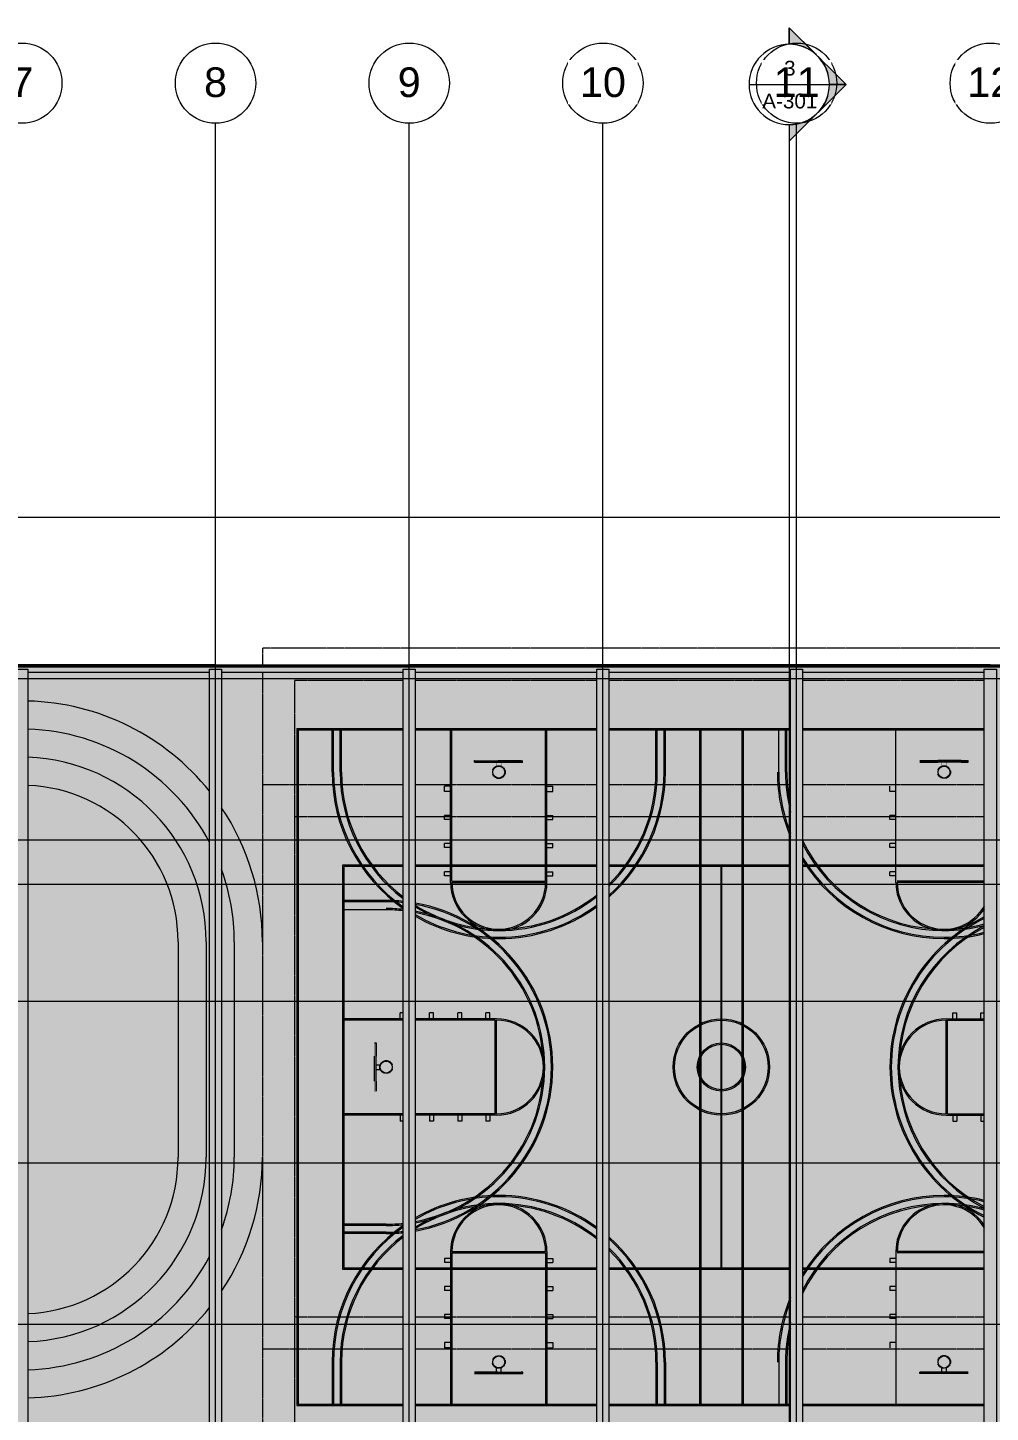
# Model space of a CAD drawing. Header units: inches. Extents: x 21826 to 32862, y -23296 to -20170.
# Drawn here: x 30509 to 31948, y -22240 to -20170 of the extents above; entities that cross this region are included whole.
import ezdxf

# ---------------------------------------------------------------- set-up
doc = ezdxf.new("R2010")
doc.units = ezdxf.units.IN
doc.header["$MEASUREMENT"] = 0
for name, pattern in [('Dash', [0.25, 0.125, -0.125]), ('Dash 1_16_', [0.125, 0.0625, -0.0625]), ('Grid Line 1_2_', [0.875, 0.5, -0.125, 0.125, -0.125])]:
    doc.linetypes.add(name, pattern=pattern)
for name, color, linetype, lineweight in [('A-FLOR-CLRS', 90, 'Dash 1_16_', 9), ('A-FLOR-OTLN', 90, 'Continuous', 9), ('A-WALL', 113, 'Continuous', 9), ('C-BLDG-PADS', 91, 'Continuous', 9), ('C-TOPO', 7, 'Continuous', 9), ('G-ANNO-SYMB', 111, 'Continuous', 9), ('L-SITE-WALL', 31, 'Continuous', 9), ('Q-SPCQ', 91, 'Continuous', 9), ('Q-SPCQ-HDLN', 91, 'Dash', 9), ('S-BEAM', 12, 'Continuous', 9), ('S-GRID', 1, 'Continuous', 9), ('S-GRID-IDEN', 1, 'Continuous', 9)]:
    doc.layers.add(name, color=color, linetype=linetype, lineweight=lineweight)
doc.styles.add('Arial', font='arial.ttf', dxfattribs={"height": 44.258982})
doc.styles.add('Arial_1', font='arial.ttf', dxfattribs={"height": 22.129491})

# ---------------------------------------------------------------- blocks, each defined once
blk = doc.blocks.new('Family7 - Family7-772884-Roof Low')
at = {"layer": 'S-BEAM'}
blk.add_hatch(color=256, dxfattribs=at).paths.add_polyline_path([(23076.9, -22360.2), (23094.9, -22360.2), (23094.9, -21129.5), (23076.9, -21129.5), (23076.9, -22336.7)], flags=0)
for p, q in [((23076.9, -22360.2), (23076.9, -21129.5)), ((23076.9, -21129.5), (23094.9, -21129.5)), ((23094.9, -21129.5), (23094.9, -22360.2)), ((23076.9, -22360.2), (23094.9, -22360.2))]:
    blk.add_line(p, q, dxfattribs=at)
blk = doc.blocks.new('Girt_Z - 8_D-790496-Roof Low')
at = {"layer": 'S-BEAM'}
for points in [[(25971.4, -21126.4), (25971.4, -21125.8), (22792, -21125.8), (22792, -21126.4), (25258, -21126.4)], [(25971.4, -21133.6), (25971.4, -21126.4), (22792, -21126.4), (22792, -21133.6), (23076.9, -21133.6), (23076.9, -21129.5), (23094.9, -21129.5), (23094.9, -21133.6), (23366.4, -21133.6), (23366.4, -21129.5), (23384.4, -21129.5), (23384.4, -21133.6), (23655.9, -21133.6), (23655.9, -21129.5), (23673.9, -21129.5), (23673.9, -21133.6), (23945.4, -21133.6), (23945.4, -21129.5), (23963.4, -21129.5), (23963.4, -21133.6), (24234.9, -21133.6), (24234.9, -21129.5), (24252.9, -21129.5), (24252.9, -21133.6), (24524.4, -21133.6), (24524.4, -21129.5), (24542.4, -21129.5), (24542.4, -21133.6), (24813.9, -21133.6), (24813.9, -21129.5), (24831.9, -21129.5), (24831.9, -21133.6), (25103.4, -21133.6), (25103.4, -21129.5), (25121.4, -21129.5), (25121.4, -21133.6), (25392.9, -21133.6), (25392.9, -21129.5), (25410.9, -21129.5), (25410.9, -21133.6), (25682.4, -21133.6), (25682.4, -21129.5), (25700.4, -21129.5), (25700.4, -21133.6)], [(25971.4, -21126.4), (25971.4, -21126.4), (25258, -21126.4)]]:
    blk.add_hatch(color=256, dxfattribs=at).paths.add_polyline_path(points, flags=0)
h = blk.add_hatch(color=256, dxfattribs=at)
h.paths.add_polyline_path([(25971.4, -21133.8), (25971.4, -21133.6), (25700.4, -21133.7), (25700.4, -21133.8)], flags=0)
h.paths.add_polyline_path([(25682.4, -21133.8), (25682.4, -21133.6), (25410.9, -21133.7), (25410.9, -21133.8)], flags=0)
h.paths.add_polyline_path([(25392.9, -21133.8), (25392.9, -21133.6), (25121.4, -21133.7), (25121.4, -21133.8), (25258, -21133.8)], flags=0)
h.paths.add_polyline_path([(25103.4, -21133.8), (25103.4, -21133.6), (24831.9, -21133.7), (24831.9, -21133.8)], flags=0)
h.paths.add_polyline_path([(24813.9, -21133.8), (24813.9, -21133.6), (24542.4, -21133.7), (24542.4, -21133.8)], flags=0)
h.paths.add_polyline_path([(24524.4, -21133.8), (24524.4, -21133.6), (24252.9, -21133.7), (24252.9, -21133.8)], flags=0)
h.paths.add_polyline_path([(24234.9, -21133.8), (24234.9, -21133.6), (23963.4, -21133.7), (23963.4, -21133.8), (24152.2, -21133.8)], flags=0)
h.paths.add_polyline_path([(23945.4, -21133.8), (23945.4, -21133.6), (23673.9, -21133.7), (23673.9, -21133.8)], flags=0)
h.paths.add_polyline_path([(23655.9, -21133.8), (23655.9, -21133.6), (23384.4, -21133.7), (23384.4, -21133.8)], flags=0)
h.paths.add_polyline_path([(23366.4, -21133.8), (23366.4, -21133.6), (23094.9, -21133.7), (23094.9, -21133.8)], flags=0)
h.paths.add_polyline_path([(23076.9, -21133.8), (23076.9, -21133.6), (22792, -21133.7), (22792, -21133.8), (23046.3, -21133.8)], flags=0)
for p, q in [((25971.4, -21125.8), (22792, -21125.8)), ((25971.4, -21126.4), (22792, -21126.4)), ((25971.4, -21126.4), (22792, -21126.4)), ((24252.9, -21133.8), (24524.4, -21133.8)), ((24542.4, -21133.8), (24813.9, -21133.8)), ((24831.9, -21133.8), (25103.4, -21133.8)), ((25121.4, -21133.8), (25392.9, -21133.8)), ((25410.9, -21133.8), (25682.4, -21133.8))]:
    blk.add_line(p, q, dxfattribs=at)
blk = doc.blocks.new('Basketball_Backstop-Performance_Sports_Systems-3103-Ceiling_Hung - 27_-0_ to 27_-11 7_8_-652462-Roof Low')
at = {"layer": 'Q-SPCQ-HDLN'}
for p, q in [((-36, 0), (-36, 2.2)), ((-36, 2.2), (36, 2.2)), ((36, 2.2), (36, 0)), ((36, 0), (-36, 0)), ((-3.5, 0), (-3.5, -6.2)), ((3.5, 0), (3.5, -6.2))]:
    blk.add_line(p, q, dxfattribs=at)
for radius in [9.63, 9]:
    blk.add_circle((0, -15.1), radius, dxfattribs=at)
blk = doc.blocks.new('Basketball_Backstop-Performance_Sports_Systems-3103-Ceiling_Hung - 27_-0_ to 27_-11 7_8_-706978-Roof Low')
at = {"layer": 'Q-SPCQ-HDLN'}
for p, q in [((36, 0), (-36, 0)), ((-36, 0), (-36, -2.2)), ((-3.5, 0), (-3.5, 6.2)), ((3.5, 0), (3.5, 6.2)), ((36, -2.2), (36, 0)), ((-36, -2.2), (36, -2.2))]:
    blk.add_line(p, q, dxfattribs=at)
for radius in [9.62, 9]:
    blk.add_circle((0, 15.1), radius, dxfattribs=at)
blk = doc.blocks.new('Grid - Grid Head - Circle-14747-Roof Low')
at = {"layer": 'S-GRID-IDEN'}
blk.add_circle((0, 0), 0.25, dxfattribs=at)
blk = doc.blocks.new('Section - Section Head - Filled-1526-Roof Low')
at = {"layer": 'G-ANNO-SYMB'}
h = blk.add_hatch(color=256, dxfattribs=at)
edge = h.paths.add_edge_path(flags=0)
edge.add_line((-0.4268, 0.1768), (-0.25, 0.3536))
edge.add_line((-0.25, 0.3536), (-0.25, 0.25))
edge.add_arc((-0.25, 0), 0.25, 90, 135)
h = blk.add_hatch(color=256, dxfattribs=at)
edge = h.paths.add_edge_path(flags=0)
edge.add_arc((-0.25, 0), 0.25, 45, 90)
edge.add_line((-0.25, 0.25), (-0.25, 0.3536))
edge.add_line((-0.25, 0.3536), (-0.0732, 0.1768))
h = blk.add_hatch(color=256, dxfattribs=at)
edge = h.paths.add_edge_path(flags=0)
edge.add_arc((-0.25, 0), 0.2503, 137.9216, 180)
edge.add_line((-0.5003, 0), (-0.6036, 0))
edge.add_line((-0.6036, 0), (-0.4358, 0.1678))
h = blk.add_hatch(color=256, dxfattribs=at)
edge = h.paths.add_edge_path(flags=0)
edge.add_line((-0.0642, 0.1678), (0.1036, 0))
edge.add_line((0.1036, 0), (0.0003, 0))
edge.add_arc((-0.25, 0), 0.2503, 0, 42.0784)
for p, q in [((-0.25, 0.3536), (-0.6036, 0)), ((-0.25, 0.3536), (-0.4268, 0.1768)), ((-0.25, 0.3536), (0.1036, 0)), ((-0.25, 0.25), (-0.25, 0.3536)), ((-0.0732, 0.1768), (-0.25, 0.3536)), ((-0.25, 0.3536), (-0.25, 0.25)), ((-0.4358, 0.1678), (-0.6036, 0)), ((0.1036, 0), (-0.0642, 0.1678)), ((-0.6036, 0), (-0.5003, 0)), ((0.0003, 0), (0.1036, 0)), ((-0.5, 0), (-0.6036, 0)), ((0, 0), (0.1036, 0))]:
    blk.add_line(p, q, dxfattribs=at)
for radius, start, end in [(0.25, 360, 180), (0.25, 90, 135), (0.25, 45, 90), (0.2503, 137.9216, 180), (0.2503, 0, 42.0784), (0.25, 180, 360)]:
    blk.add_arc((-0.25, 0), radius, start, end, dxfattribs=at)

msp = doc.modelspace()

# ---------------------------------------------------------------- hatches: boundary and pattern name
at = {"layer": 'A-WALL', "transparency": 33554649}
msp.add_hatch(color=256, dxfattribs=at).paths.add_polyline_path([(32253.4, -21125.2), (32253.4, -21123.6), (29043.9, -21123.6), (29043.9, -21125.2), (31514.3, -21125.2)], flags=0)
at = {"layer": 'C-BLDG-PADS'}
h = msp.add_hatch(color=256, dxfattribs=at)
h.paths.add_polyline_path([(28714.8, -22799.4), (29051.9, -22799.4), (29051.9, -22797.9), (28714.8, -22797.9)], flags=0)
h.paths.add_polyline_path([(29053.4, -22799.4), (29055.1, -22799.4), (29055.1, -22797.9), (29053.4, -22797.9)], flags=0)
h.paths.add_polyline_path([(29053.4, -22786.7), (29055.1, -22786.7), (29055.1, -22781.5), (29053.4, -22781.5), (29053.4, -22785.6)], flags=0)
h.paths.add_polyline_path([(29049.1, -22786.7), (29049.6, -22786.7), (29049.6, -22781.7), (29049.8, -22781.7), (29049.8, -22786.7), (29051.9, -22786.7), (29051.9, -22781.5), (29050, -22781.5), (29050, -22781.3), (29051.9, -22781.3), (29051.9, -22735.8), (29049.8, -22735.8), (29049.8, -22729.6), (29055.1, -22729.6), (29055.1, -22675.9), (29049.8, -22675.9), (29049.8, -22669.6), (29055.1, -22669.6), (29055.1, -22615.9), (29049.8, -22615.9), (29049.8, -22609.7), (29055.1, -22609.7), (29055.1, -22556), (29049.8, -22556), (29049.8, -22549.7), (29055.1, -22549.7), (29055.1, -22546.1), (29050, -22546.1), (29050, -22545.9), (29055.1, -22545.9), (29055.1, -22540.2), (29050, -22540.2), (29050, -22540.1), (29055.1, -22540), (29055.1, -22496), (29054.6, -22496), (29054.6, -22530.4), (29050.6, -22530.4), (29050.6, -22496), (29049.8, -22496), (29049.8, -22489.8), (29050.6, -22489.8), (29050.6, -22436.1), (29049.8, -22436.1), (29049.8, -22429.8), (29050.6, -22429.8), (29050.6, -22376.1), (29049.8, -22376.1), (29049.8, -22370.4), (29048.4, -22370.4), (29048.4, -22369.5), (29044.3, -22369.5), (29044.3, -22536.9), (29049.1, -22536.9), (29049.1, -22549.3), (29044.3, -22549.3), (29044.3, -22778.1), (29049.1, -22778.1), (29049.1, -22785.6)], flags=0)
h.paths.add_polyline_path([(29048.2, -22784.7), (29048.3, -22784.7), (29048.2, -22783.9)], flags=0)
h.paths.add_polyline_path([(29055.1, -22781.3), (29055.1, -22735.8), (29053.4, -22735.8), (29053.4, -22781.3)], flags=0)
h.paths.add_polyline_path([(29039.3, -22778.1), (29039.3, -22549.3), (29039, -22549.3), (29039, -22778.1)], flags=0)
h.paths.add_polyline_path([(29049.6, -22545.7), (29049.6, -22540.4), (29049.8, -22540.4), (29049.8, -22545.7)], flags=0)
h.paths.add_polyline_path([(29048.2, -22543.4), (29048.3, -22543.4), (29048.2, -22542.7)], flags=0)
h.paths.add_polyline_path([(29039, -22536.9), (29039.3, -22536.9), (29039.3, -22369.5), (29039, -22369.5), (29039, -22530.4)], flags=0)
h.paths.add_polyline_path([(29055.1, -22489.8), (29055.1, -22436.1), (29054.6, -22436.1), (29054.6, -22489.8)], flags=0)
h.paths.add_polyline_path([(29054.6, -22429.8), (29055.1, -22429.8), (29055.1, -22376.1), (29054.6, -22376.1), (29054.6, -22421.9)], flags=0)
h.paths.add_polyline_path([(29049.8, -22370.4), (29049.8, -22370.2), (29048.5, -22370.2), (29048.5, -22370.4)], flags=0)
h.paths.add_polyline_path([(32269, -22368.7), (32514.5, -22368.7), (32514.4, -22359.7), (32523.6, -22359.5), (32523.7, -22348.2), (32529, -22348.2), (32529, -22347.7), (32253.5, -22347.7), (32253.5, -22360.1), (32255.6, -22360.1), (32255.6, -22368.7)], flags=0)
h.paths.add_polyline_path([(29640.6, -22359.3), (29912.1, -22359.3), (29912.1, -22317.1), (29640.6, -22317.1), (29640.6, -22336.7)], flags=0)
h.paths.add_polyline_path([(29579, -22359.3), (29622.6, -22359.3), (29622.6, -22317.1), (29351.1, -22317.1), (29351.1, -22359.3), (29440.7, -22359.3)], flags=0)
h.paths.add_polyline_path([(31377.6, -22359.3), (31649.1, -22359.3), (31649.1, -22317.1), (31377.6, -22317.1), (31377.6, -22336.7)], flags=0)
h.paths.add_polyline_path([(31359.6, -22359.3), (31359.6, -22317.1), (31088.1, -22317.1), (31088.1, -22359.3), (31237.8, -22359.3)], flags=0)
h.paths.add_polyline_path([(29055.6, -22347.3), (29055.3, -22347.3), (29055.2, -22347.1), (29055.4, -22347.1)], flags=0)
h.paths.add_polyline_path([(29055.6, -22347.5), (29055.4, -22347.4), (29055.6, -22347.3)], flags=0)
h.paths.add_polyline_path([(29055.6, -22352.6), (29055.6, -22352.8), (29055.4, -22353), (29055.4, -22352.7)], flags=0)
h.paths.add_polyline_path([(29049.6, -22352.6), (29049.9, -22352.8), (29049.9, -22353), (29049.7, -22352.7)], flags=0)
h.paths.add_polyline_path([(29164.3, -22359.3), (29333.1, -22359.3), (29333.1, -22317.1), (29048.4, -22317.1), (29048.4, -22349.7), (29048.9, -22349.9), (29049.6, -22349.9), (29049.6, -22347.5), (29049.9, -22347.5), (29049.9, -22349.9), (29055.4, -22349.9), (29055.4, -22347.5), (29055.6, -22347.5), (29055.7, -22349.9), (29056.6, -22349.8), (29056.9, -22349.6), (29057.1, -22349.2), (29057.1, -22346.1), (29057.5, -22346.1), (29057.5, -22354), (29057.1, -22354), (29057.1, -22350.9), (29056.9, -22350.4), (29056.4, -22350.2), (29055.6, -22350.2), (29055.6, -22352.6), (29055.4, -22352.6), (29055.4, -22350.2), (29049.9, -22350.2), (29049.9, -22352.6), (29049.6, -22352.6), (29049.6, -22350.2), (29048.6, -22350.3), (29048.4, -22350.4), (29048.4, -22359.3), (29095.2, -22359.3)], flags=0)
h.paths.add_polyline_path([(32067.2, -22359.3), (32150.1, -22359.3), (32150.1, -22346.4), (32149.9, -22343.4), (32149, -22339.2), (32147.8, -22335.6), (32146.7, -22333.1), (32144.3, -22329.4), (32142.4, -22327), (32139.6, -22324.3), (32137.2, -22322.4), (32134.1, -22320.5), (32130.3, -22318.8), (32126.5, -22317.8), (32123, -22317.2), (32119.1, -22317.1), (31956.6, -22317.1), (31956.6, -22359.3), (32063.2, -22359.3)], flags=0)
h.paths.add_polyline_path([(32180.1, -22359.3), (32226.6, -22359.3), (32226.6, -22350.1), (32229.5, -22350.1), (32229.5, -22341.3), (32228.1, -22341.3), (32228.1, -22321.4), (32229.5, -22321.4), (32229.5, -21173.9), (32228.1, -21173.9), (32228.1, -21152.5), (32229.5, -21152.5), (32229.5, -21135.1), (32228.1, -21135.1), (32228.1, -21133.8), (32229.5, -21133.7), (32229.5, -21129.5), (32241.4, -21129.5), (32241.4, -21125.5), (32249.8, -21125.5), (32249.8, -21125.2), (31947.5, -21125.2), (31947.5, -21125.8), (32227.6, -21125.9), (32227.6, -21133.8), (31956.6, -21133.8), (31956.6, -22287.1), (32120.1, -22287.1), (32125.5, -22287.3), (32131.2, -22288.1), (32136.3, -22289.3), (32140.7, -22290.7), (32146.2, -22293), (32151, -22295.6), (32154.6, -22298), (32158.7, -22301.1), (32163.3, -22305.4), (32166.5, -22309), (32169.9, -22313.6), (32172.4, -22317.7), (32174.5, -22321.7), (32176.8, -22327.6), (32178.3, -22332.3), (32179.2, -22336.7), (32179.9, -22342.7), (32180.1, -22347.1), (32180.1, -22356.1)], flags=0)
h.paths.add_polyline_path([(31070.1, -22359.3), (31070.1, -22317.1), (30798.6, -22317.1), (30798.6, -22359.3), (31065, -22359.3)], flags=0)
h.paths.add_polyline_path([(30491.1, -22359.3), (30491.1, -21134.4), (30219.6, -21134.4), (30219.6, -22287.1), (30472.6, -22287.1), (30472.6, -22317.1), (30219.6, -22317.1), (30219.6, -22359.3), (30408.4, -22359.3)], flags=0)
h.paths.add_polyline_path([(29930.1, -22359.3), (30201.6, -22359.3), (30201.6, -22317.1), (29930.1, -22317.1), (29930.1, -22336.7)], flags=0)
h.paths.add_polyline_path([(30509.1, -22359.3), (30780.6, -22359.3), (30780.6, -22317.1), (30527.1, -22317.1), (30527.1, -22287.1), (30780.6, -22287.1), (30780.6, -21134.4), (30509.1, -21134.4), (30509.1, -22336.7)], flags=0)
h.paths.add_polyline_path([(31938.6, -22359.3), (31938.6, -22317.1), (31667.1, -22317.1), (31667.1, -22359.3), (31929, -22359.3)], flags=0)
h.paths.add_polyline_path([(29055.2, -22353.1), (29050.1, -22353.1), (29050.1, -22352.8), (29055.2, -22352.8)], flags=0)
h.paths.add_polyline_path([(29055.2, -22353.1), (29055.3, -22352.8), (29055.4, -22353)], flags=0)
h.paths.add_polyline_path([(29050.1, -22353.1), (29049.9, -22352.9), (29050, -22352.8)], flags=0)
h.paths.add_polyline_path([(29049.6, -22347.5), (29049.7, -22347.3), (29049.9, -22347.4)], flags=0)
h.paths.add_polyline_path([(29050.1, -22347.1), (29055.2, -22347.1), (29055.2, -22347.3), (29050.1, -22347.3)], flags=0)
h.paths.add_polyline_path([(29050, -22347.3), (29049.7, -22347.3), (29049.9, -22347.1), (29050.1, -22347.1), (29050, -22347.3)], flags=0)
h.paths.add_polyline_path([(29993.7, -22287.1), (30201.6, -22287.1), (30201.6, -21134.4), (29930.1, -21134.4), (29930.1, -22287.1)], flags=0)
h.paths.add_polyline_path([(31649.1, -22287.1), (31649.1, -21134.4), (31377.6, -21134.4), (31377.6, -22287.1), (31514.3, -22287.1)], flags=0)
h.paths.add_polyline_path([(29164.3, -22287.1), (29333.1, -22287.1), (29333.1, -21134.4), (29048.4, -21134.4), (29048.4, -21139.1), (29061.5, -21139.2), (29061.5, -21147.1), (29057.5, -21147.1), (29057.5, -21147.8), (29057.1, -21147.8), (29057.1, -21147.1), (29048.4, -21147.1), (29048.4, -21384.7), (29048.9, -21384.9), (29056.6, -21384.8), (29056.9, -21384.6), (29057.1, -21384.2), (29057.1, -21381.1), (29057.5, -21381.1), (29057.5, -21389), (29057.1, -21389), (29057.1, -21385.9), (29056.9, -21385.4), (29056.4, -21385.2), (29048.6, -21385.3), (29048.4, -21385.4), (29048.4, -21626), (29048.9, -21626.2), (29056.6, -21626.1), (29056.9, -21625.9), (29057.1, -21625.5), (29057.1, -21622.3), (29057.5, -21622.3), (29057.5, -21630.3), (29057.1, -21630.3), (29057.1, -21627.1), (29056.9, -21626.6), (29056.4, -21626.4), (29048.6, -21626.5), (29048.4, -21626.7), (29048.4, -21867.2), (29048.9, -21867.4), (29056.6, -21867.3), (29056.9, -21867.1), (29057.1, -21866.7), (29057.1, -21863.6), (29057.5, -21863.6), (29057.5, -21871.5), (29057.1, -21871.5), (29057.1, -21868.4), (29056.9, -21867.9), (29056.4, -21867.7), (29048.6, -21867.8), (29048.4, -21867.9), (29048.4, -22108.5), (29048.9, -22108.7), (29056.6, -22108.6), (29056.9, -22108.4), (29057.1, -22108), (29057.1, -22104.8), (29057.5, -22104.8), (29057.5, -22112.8), (29057.1, -22112.8), (29057.1, -22109.6), (29056.9, -22109.1), (29056.4, -22108.9), (29048.6, -22109), (29048.4, -22109.2), (29048.4, -22287.1), (29095.2, -22287.1)], flags=0)
h.paths.add_polyline_path([(29855.5, -22287.1), (29912.1, -22287.1), (29912.1, -21134.4), (29640.6, -21134.4), (29640.6, -22287.1), (29717.2, -22287.1)], flags=0)
h.paths.add_polyline_path([(29622.6, -22287.1), (29622.6, -21133.8), (29351.1, -21133.8), (29351.1, -22287.1), (29579, -22287.1)], flags=0)
h.paths.add_polyline_path([(31929, -22287.1), (31938.6, -22287.1), (31938.6, -21134.4), (31667.1, -21134.4), (31667.1, -22287.1), (31790.8, -22287.1)], flags=0)
h.paths.add_polyline_path([(30798.6, -22287.1), (31070.1, -22287.1), (31070.1, -21133.8), (30798.6, -21133.8), (30798.6, -22259.2)], flags=0)
h.paths.add_polyline_path([(31088.1, -22287.1), (31359.6, -22287.1), (31359.6, -21134.4), (31088.1, -21134.4), (31088.1, -22259.2)], flags=0)
h.paths.add_polyline_path([(29342.3, -21125.8), (29631.8, -21125.8), (29631.8, -21125.2), (29342.3, -21125.2), (29342.3, -21125.5), (29342, -21125.5), (29342, -21125.8)], flags=0)
h.paths.add_polyline_path([(30789.5, -21125.8), (31079.3, -21125.8), (31079.3, -21125.2), (30789.5, -21125.2)], flags=0)
h = msp.add_hatch(color=256, dxfattribs=at)
h.paths.add_polyline_path([(29049.8, -22370.2), (29049.8, -22369.9), (29050.6, -22369.9), (29050.6, -22368.7), (29048.5, -22368.7), (29048.5, -22370.2), (29048.6, -22370.2)], flags=0)
h.paths.add_polyline_path([(32247.5, -21125.2), (32249.8, -21125.2), (32249.8, -21123.6), (31947.5, -21123.6), (31947.5, -21125.2), (32242, -21125.2)], flags=0)
h.paths.add_polyline_path([(30789.5, -21125.2), (31079.3, -21125.2), (31079.3, -21123.6), (30789.5, -21123.6)], flags=0)
h.paths.add_polyline_path([(29631.8, -21125.2), (29631.8, -21123.6), (29342.3, -21123.6), (29342.3, -21125.2)], flags=0)
at = {"layer": 'L-SITE-WALL'}
h = msp.add_hatch(color=256, dxfattribs=at)
h.paths.add_polyline_path([(30408.4, -21134.4), (30491.1, -21134.4), (30491.1, -21133.8), (30219.6, -21133.8), (30219.6, -21134.4)], flags=0)
h.paths.add_polyline_path([(29640.6, -21134.4), (29912.1, -21134.4), (29912.1, -21133.8), (29640.6, -21133.8)], flags=0)
h.paths.add_polyline_path([(30509.1, -21134.4), (30780.6, -21134.4), (30780.6, -21133.8), (30509.1, -21133.8)], flags=0)
h.paths.add_polyline_path([(29930.1, -21134.4), (30201.6, -21134.4), (30201.6, -21133.8), (29930.1, -21133.8)], flags=0)
h.paths.add_polyline_path([(29631.8, -21125.8), (30789.5, -21125.8), (30789.5, -21125.2), (29631.8, -21125.2)], flags=0)
h.paths.add_polyline_path([(30789.5, -21123.6), (30789.5, -21122.3), (29631.8, -21122.3), (29631.8, -21123.6), (30408.4, -21123.6)], flags=0)
for points in [[(30408.4, -21125.2), (30789.5, -21125.2), (30789.5, -21123.6), (29631.8, -21123.6), (29631.8, -21125.2)], [(31514.3, -21125.2), (31947.5, -21125.2), (31947.5, -21123.6), (31079.3, -21123.6), (31079.3, -21125.2)]]:
    msp.add_hatch(color=256, dxfattribs=at).paths.add_polyline_path(points, flags=0)
h = msp.add_hatch(color=256, dxfattribs=at)
h.paths.add_polyline_path([(31938.6, -21134.4), (31938.6, -21133.8), (31667.1, -21133.8), (31667.1, -21134.4)], flags=0)
h.paths.add_polyline_path([(31649.1, -21134.4), (31649.1, -21133.8), (31377.6, -21133.8), (31377.6, -21134.4), (31514.3, -21134.4)], flags=0)
h.paths.add_polyline_path([(31359.6, -21134.4), (31359.6, -21133.8), (31088.1, -21133.8), (31088.1, -21134.4)], flags=0)
h.paths.add_polyline_path([(31514.3, -21125.8), (31947.5, -21125.8), (31947.5, -21125.2), (31079.3, -21125.2), (31079.3, -21125.8)], flags=0)
h.paths.add_polyline_path([(31947.5, -21123.6), (31947.5, -21122.3), (31079.3, -21122.3), (31079.3, -21123.6), (31514.3, -21123.6)], flags=0)

# ---------------------------------------------------------------- linework, layer by layer
at = {"layer": 'A-FLOR-CLRS'}
for p, q in [((32231.6, -21098.1), (30859.6, -21098.1)), ((30859.6, -21098.1), (30859.6, -21123.6)), ((30859.6, -21123.6), (30859.6, -21125.2)), ((30859.6, -21125.2), (30859.6, -21125.8)), ((30859.6, -21133.8), (30859.6, -22287.1)), ((30907.6, -21146.1), (30907.6, -22287.1)), ((31070.1, -21146.1), (30907.6, -21146.1)), ((31359.6, -21146.1), (31088.1, -21146.1)), ((31649.1, -21146.1), (31377.6, -21146.1)), ((31938.6, -21146.1), (31667.1, -21146.1)), ((31070.1, -21302.1), (30859.6, -21302.1)), ((31359.6, -21302.1), (31088.1, -21302.1)), ((31649.1, -21302.1), (31377.6, -21302.1)), ((31938.6, -21302.1), (31667.1, -21302.1)), ((31070.1, -21350.1), (30907.6, -21350.1)), ((31359.6, -21350.1), (31088.1, -21350.1)), ((31649.1, -21350.1), (31377.6, -21350.1)), ((31938.6, -21350.1), (31667.1, -21350.1)), ((31070.1, -22098.1), (30907.6, -22098.1)), ((31359.6, -22098.1), (31088.1, -22098.1)), ((31649.1, -22098.1), (31377.6, -22098.1)), ((31938.6, -22098.1), (31667.1, -22098.1)), ((31070.1, -22146.1), (30859.6, -22146.1)), ((31359.6, -22146.1), (31088.1, -22146.1)), ((31649.1, -22146.1), (31377.6, -22146.1)), ((31938.6, -22146.1), (31667.1, -22146.1))]:
    msp.add_line(p, q, dxfattribs=at)
at = {"layer": 'A-FLOR-OTLN'}
for p, q in [((30910.9, -21218.1), (31070.1, -21218.1)), ((30910.9, -21218.1), (30910.9, -22230.1)), ((30912.9, -21220.1), (30912.9, -22228.1)), ((30912.9, -21220.1), (31070.1, -21220.1)), ((30963.9, -21283.1), (30963.9, -21220.1)), ((30965.9, -21283.1), (30965.9, -21220.1)), ((30975.9, -21283.1), (30975.9, -21220.1)), ((30977.9, -21283.1), (30977.9, -21220.1)), ((31088.1, -21218.1), (31359.6, -21218.1)), ((31088.1, -21220.1), (31359.6, -21220.1)), ((31140.9, -21448.1), (31140.9, -21220.1)), ((31142.9, -21446.1), (31142.9, -21220.1)), ((31282.9, -21446.1), (31282.9, -21220.1)), ((31284.9, -21448.1), (31284.9, -21220.1)), ((31377.6, -21218.1), (31649.1, -21218.1)), ((31377.6, -21220.1), (31649.1, -21220.1)), ((31447.9, -21283.1), (31447.9, -21220.1)), ((31449.9, -21283.1), (31449.9, -21220.1)), ((31459.9, -21283.1), (31459.9, -21220.1)), ((31461.9, -21283.1), (31461.9, -21220.1)), ((31512.9, -21218.1), (31512.9, -22230.1)), ((31514.9, -21220.1), (31514.9, -22228.1)), ((31576.4, -21220.1), (31576.4, -22228.1)), ((31578.4, -21218.1), (31578.4, -22230.1)), ((31631.4, -21283.1), (31631.4, -21220.1)), ((31641.4, -21283.1), (31641.4, -21220.1)), ((31643.4, -21283.1), (31643.4, -21220.1)), ((31667.1, -21218.1), (31938.6, -21218.1)), ((31667.1, -21220.1), (31938.6, -21220.1)), ((31806.4, -21448.1), (31806.4, -21220.1)), ((31176.9, -21266.1), (31248.9, -21266.1)), ((31176.9, -21268.1), (31248.9, -21268.1)), ((31914.4, -21266.1), (31842.4, -21266.1)), ((31914.4, -21268.1), (31842.4, -21268.1)), ((31140.9, -21304.1), (31131.9, -21304.1)), ((31131.9, -21312.1), (31131.9, -21304.1)), ((31140.9, -21312.1), (31131.9, -21312.1)), ((31284.9, -21304.1), (31293.9, -21304.1)), ((31284.9, -21312.1), (31293.9, -21312.1)), ((31293.9, -21312.1), (31293.9, -21304.1)), ((31797.4, -21312.1), (31797.4, -21304.1)), ((31806.4, -21312.1), (31797.4, -21312.1)), ((31140.9, -21348.1), (31131.9, -21348.1)), ((31131.9, -21354.1), (31131.9, -21348.1)), ((31140.9, -21354.1), (31131.9, -21354.1)), ((31284.9, -21348.1), (31293.9, -21348.1)), ((31284.9, -21354.1), (31293.9, -21354.1)), ((31293.9, -21354.1), (31293.9, -21348.1)), ((31806.4, -21348.1), (31797.4, -21348.1)), ((31797.4, -21354.1), (31797.4, -21348.1)), ((31806.4, -21354.1), (31797.4, -21354.1)), ((31140.9, -21390.1), (31131.9, -21390.1)), ((31131.9, -21396.1), (31131.9, -21390.1)), ((31140.9, -21396.1), (31131.9, -21396.1)), ((31284.9, -21390.1), (31293.9, -21390.1)), ((31284.9, -21396.1), (31293.9, -21396.1)), ((31293.9, -21396.1), (31293.9, -21390.1)), ((31806.4, -21390.1), (31797.4, -21390.1)), ((31797.4, -21396.1), (31797.4, -21390.1)), ((31806.4, -21396.1), (31797.4, -21396.1)), ((31070.1, -21422.1), (30979.6, -21422.1)), ((30979.6, -21422.1), (30979.6, -22026.1)), ((30981.6, -21424.1), (30981.6, -22024.1)), ((31070.1, -21424.1), (30981.6, -21424.1)), ((31359.6, -21422.1), (31088.1, -21422.1)), ((31359.6, -21424.1), (31088.1, -21424.1)), ((31649.1, -21422.1), (31377.6, -21422.1)), ((31649.1, -21424.1), (31377.6, -21424.1)), ((31544.6, -21424.1), (31544.6, -22024.1)), ((31545.6, -21424.1), (31545.6, -22024.1)), ((31938.6, -21422.1), (31667.1, -21422.1)), ((31938.6, -21424.1), (31667.1, -21424.1)), ((31140.9, -21432.1), (31131.9, -21432.1)), ((31131.9, -21438.1), (31131.9, -21432.1)), ((31140.9, -21438.1), (31131.9, -21438.1)), ((31284.9, -21432.1), (31293.9, -21432.1)), ((31284.9, -21438.1), (31293.9, -21438.1)), ((31293.9, -21438.1), (31293.9, -21432.1)), ((31806.4, -21432.1), (31797.4, -21432.1)), ((31797.4, -21438.1), (31797.4, -21432.1)), ((31806.4, -21438.1), (31797.4, -21438.1)), ((31142.9, -21446.1), (31282.9, -21446.1)), ((31142.9, -21448.1), (31282.9, -21448.1)), ((31938.6, -21446.1), (31808.4, -21446.1)), ((31938.6, -21448.1), (31808.4, -21448.1)), ((31044.6, -21475.1), (30981.6, -21475.1)), ((31044.6, -21477.1), (30981.6, -21477.1)), ((31044.6, -21489.1), (30981.6, -21489.1)), ((30733.6, -21536.8), (30733.6, -21858.8)), ((30775.6, -21536.8), (30775.6, -21858.8)), ((30817.6, -21536.8), (30817.6, -21858.8)), ((31070.1, -21652.1), (30981.6, -21652.1)), ((31065.6, -21652.1), (31065.6, -21643.1)), ((31070.1, -21643.1), (31065.6, -21643.1)), ((31209.6, -21652.1), (31088.1, -21652.1)), ((31109.6, -21652.1), (31109.6, -21643.1)), ((31115.6, -21643.1), (31109.6, -21643.1)), ((31115.6, -21652.1), (31115.6, -21643.1)), ((31151.6, -21652.1), (31151.6, -21643.1)), ((31157.6, -21643.1), (31151.6, -21643.1)), ((31157.6, -21652.1), (31157.6, -21643.1)), ((31193.6, -21652.1), (31193.6, -21643.1)), ((31199.6, -21643.1), (31193.6, -21643.1)), ((31199.6, -21652.1), (31199.6, -21643.1)), ((31881.6, -21652.1), (31938.6, -21652.1)), ((31891.6, -21643.1), (31897.6, -21643.1)), ((31891.6, -21652.1), (31891.6, -21643.1)), ((31897.6, -21652.1), (31897.6, -21643.1)), ((31933.6, -21643.1), (31938.6, -21643.1)), ((31933.6, -21652.1), (31933.6, -21643.1)), ((31070.1, -21654.1), (30981.6, -21654.1)), ((31207.6, -21654.1), (31088.1, -21654.1)), ((31207.6, -21794.1), (31207.6, -21654.1)), ((31209.6, -21794.1), (31209.6, -21654.1)), ((31881.6, -21794.1), (31881.6, -21654.1)), ((31883.6, -21794.1), (31883.6, -21654.1)), ((31883.6, -21654.1), (31938.6, -21654.1)), ((31029.6, -21760.1), (31029.6, -21688.1)), ((31070.1, -21794.1), (30981.6, -21794.1)), ((31070.1, -21796.1), (30981.6, -21796.1)), ((31065.6, -21796.1), (31065.6, -21805.1)), ((31207.6, -21794.1), (31088.1, -21794.1)), ((31209.6, -21796.1), (31088.1, -21796.1)), ((31109.6, -21796.1), (31109.6, -21805.1)), ((31115.6, -21796.1), (31115.6, -21805.1)), ((31151.6, -21796.1), (31151.6, -21805.1)), ((31157.6, -21796.1), (31157.6, -21805.1)), ((31193.6, -21796.1), (31193.6, -21805.1)), ((31199.6, -21796.1), (31199.6, -21805.1)), ((31881.6, -21796.1), (31938.6, -21796.1)), ((31883.6, -21794.1), (31938.6, -21794.1)), ((31891.6, -21796.1), (31891.6, -21805.1)), ((31897.6, -21796.1), (31897.6, -21805.1)), ((31933.6, -21796.1), (31933.6, -21805.1)), ((31070.1, -21805.1), (31065.6, -21805.1)), ((31115.6, -21805.1), (31109.6, -21805.1)), ((31157.6, -21805.1), (31151.6, -21805.1)), ((31199.6, -21805.1), (31193.6, -21805.1)), ((31891.6, -21805.1), (31897.6, -21805.1)), ((31933.6, -21805.1), (31938.6, -21805.1)), ((31044.6, -21959.1), (30981.6, -21959.1)), ((31044.6, -21961.1), (30981.6, -21961.1)), ((31044.6, -21971.1), (30981.6, -21971.1)), ((31044.6, -21973.1), (30981.6, -21973.1)), ((31140.9, -22000.1), (31140.9, -22228.1)), ((31142.9, -22000.1), (31282.9, -22000.1)), ((31142.9, -22002.1), (31282.9, -22002.1)), ((31142.9, -22002.1), (31142.9, -22228.1)), ((31282.9, -22002.1), (31282.9, -22228.1)), ((31284.9, -22000.1), (31284.9, -22228.1)), ((31806.4, -22000.1), (31806.4, -22228.1)), ((31938.6, -22000.1), (31808.4, -22000.1)), ((31938.6, -22002.1), (31808.4, -22002.1)), ((30981.6, -22024.1), (31070.1, -22024.1)), ((31088.1, -22024.1), (31359.6, -22024.1)), ((31131.9, -22010.1), (31131.9, -22016.1)), ((31140.9, -22010.1), (31131.9, -22010.1)), ((31140.9, -22016.1), (31131.9, -22016.1)), ((31284.9, -22010.1), (31293.9, -22010.1)), ((31284.9, -22016.1), (31293.9, -22016.1)), ((31293.9, -22010.1), (31293.9, -22016.1)), ((31377.6, -22024.1), (31649.1, -22024.1)), ((31667.1, -22024.1), (31938.6, -22024.1)), ((31797.4, -22010.1), (31797.4, -22016.1)), ((31806.4, -22010.1), (31797.4, -22010.1)), ((31806.4, -22016.1), (31797.4, -22016.1)), ((30979.6, -22026.1), (31070.1, -22026.1)), ((31088.1, -22026.1), (31359.6, -22026.1)), ((31377.6, -22026.1), (31649.1, -22026.1)), ((31667.1, -22026.1), (31938.6, -22026.1)), ((31131.9, -22052.1), (31131.9, -22058.1)), ((31140.9, -22052.1), (31131.9, -22052.1)), ((31140.9, -22058.1), (31131.9, -22058.1)), ((31284.9, -22052.1), (31293.9, -22052.1)), ((31284.9, -22058.1), (31293.9, -22058.1)), ((31293.9, -22052.1), (31293.9, -22058.1)), ((31797.4, -22052.1), (31797.4, -22058.1)), ((31806.4, -22052.1), (31797.4, -22052.1)), ((31806.4, -22058.1), (31797.4, -22058.1)), ((31131.9, -22094.1), (31131.9, -22100.1)), ((31140.9, -22094.1), (31131.9, -22094.1)), ((31140.9, -22100.1), (31131.9, -22100.1)), ((31284.9, -22094.1), (31293.9, -22094.1)), ((31284.9, -22100.1), (31293.9, -22100.1)), ((31293.9, -22094.1), (31293.9, -22100.1)), ((31797.4, -22094.1), (31797.4, -22100.1)), ((31806.4, -22094.1), (31797.4, -22094.1)), ((31806.4, -22100.1), (31797.4, -22100.1)), ((31131.9, -22136.1), (31131.9, -22144.1)), ((31140.9, -22136.1), (31131.9, -22136.1)), ((31140.9, -22144.1), (31131.9, -22144.1)), ((31284.9, -22136.1), (31293.9, -22136.1)), ((31284.9, -22144.1), (31293.9, -22144.1)), ((31293.9, -22136.1), (31293.9, -22144.1)), ((31797.4, -22136.1), (31797.4, -22144.1)), ((31806.4, -22136.1), (31797.4, -22136.1)), ((30963.9, -22165.1), (30963.9, -22228.1)), ((30965.9, -22165.1), (30965.9, -22228.1)), ((30975.9, -22165.1), (30975.9, -22228.1)), ((30977.9, -22165.1), (30977.9, -22228.1)), ((31447.9, -22165.1), (31447.9, -22228.1)), ((31449.9, -22165.1), (31449.9, -22228.1)), ((31459.9, -22165.1), (31459.9, -22228.1)), ((31461.9, -22165.1), (31461.9, -22228.1)), ((31631.4, -22165.1), (31631.4, -22228.1)), ((31641.4, -22165.1), (31641.4, -22228.1)), ((31643.4, -22165.1), (31643.4, -22228.1)), ((31176.9, -22180.1), (31248.9, -22180.1)), ((31176.9, -22182.1), (31248.9, -22182.1)), ((31914.4, -22180.1), (31842.4, -22180.1)), ((31914.4, -22182.1), (31842.4, -22182.1)), ((30910.9, -22230.1), (31070.1, -22230.1)), ((30912.9, -22228.1), (31070.1, -22228.1)), ((31088.1, -22228.1), (31359.6, -22228.1)), ((31088.1, -22230.1), (31359.6, -22230.1)), ((31377.6, -22228.1), (31649.1, -22228.1)), ((31377.6, -22230.1), (31649.1, -22230.1)), ((31667.1, -22228.1), (31938.6, -22228.1)), ((31667.1, -22230.1), (31938.6, -22230.1))]:
    msp.add_line(p, q, dxfattribs=at)
for centre, radius in [((31212.9, -21283.1), 9), ((31878.4, -21283.1), 9), ((31545.6, -21724.1), 72), ((31545.6, -21724.1), 70), ((31545.6, -21724.1), 36), ((31545.6, -21724.1), 34), ((31044.6, -21724.1), 9), ((31212.9, -22165.1), 9), ((31878.4, -22165.1), 9)]:
    msp.add_circle(centre, radius, dxfattribs=at)
for centre, radius, start, end in [((30499.6, -21536.8), 360, 38.671, 88.4869), ((30499.6, -21536.8), 318, 27.8722, 88.2869), ((30499.6, -21536.8), 276, 0, 88.0258), ((31212.9, -21283.1), 249, 180, 234.9949), ((31212.9, -21283.1), 247, 180, 234.6681), ((31212.9, -21283.1), 237, 180, 232.9512), ((31212.9, -21283.1), 235, 180, 232.5903), ((31212.9, -21283.1), 247, 311.8684, 0), ((31212.9, -21283.1), 249, 311.4659, 0), ((31212.9, -21283.1), 235, 314.569, 0), ((31212.9, -21283.1), 237, 314.0894, 0), ((31878.4, -21283.1), 249, 180, 202.8921), ((31878.4, -21283.1), 247, 180, 201.7166), ((31878.4, -21283.1), 237, 180, 194.6083), ((31878.4, -21283.1), 235, 180, 192.4641), ((30499.6, -21536.8), 234, 0, 87.6712), ((30499.6, -21536.8), 360, 0, 33.7978), ((31878.4, -21283.1), 235, 205.8655, 270), ((31878.4, -21283.1), 237, 206.8555, 270), ((31878.4, -21283.1), 247, 211.1188, 270), ((31878.4, -21283.1), 249, 211.888, 270), ((30499.6, -21536.8), 318, 0, 19.8554), ((31212.9, -21448.1), 72, 180, 0), ((31212.9, -21448.1), 70, 180, 0), ((31878.4, -21448.1), 72, 180, 326.8808), ((31878.4, -21448.1), 70, 180, 329.63), ((31044.6, -21724.1), 249, 84.1178, 90), ((31044.6, -21724.1), 247, 84.07, 90), ((31044.6, -21724.1), 237, 83.8184, 90), ((31212.9, -21283.1), 237, 238.2229, 270), ((31044.6, -21724.1), 249, 0, 79.9346), ((31044.6, -21724.1), 247, 0, 79.8518), ((31212.9, -21283.1), 235, 237.9241, 270), ((31212.9, -21283.1), 235, 270, 308.6741), ((31212.9, -21283.1), 237, 270, 308.2782), ((31212.9, -21283.1), 247, 270, 306.4886), ((31212.9, -21283.1), 249, 270, 306.1525), ((31044.6, -21724.1), 235, 83.7655, 90), ((31212.9, -21283.1), 247, 239.6444, 270), ((31212.9, -21283.1), 249, 239.9149, 270), ((31044.6, -21724.1), 237, 0, 79.4167), ((31044.6, -21724.1), 235, 0, 79.3252), ((32046.6, -21724.1), 249, 115.7281, 180), ((32046.6, -21724.1), 247, 115.9522, 180), ((32046.6, -21724.1), 237, 117.1291, 180), ((32046.6, -21724.1), 235, 117.3766, 180), ((31878.4, -21283.1), 235, 270, 284.8549), ((31878.4, -21283.1), 237, 270, 284.7256), ((31878.4, -21283.1), 247, 270, 284.1125), ((31878.4, -21283.1), 249, 270, 283.9978), ((31209.6, -21724.1), 72, 270, 90), ((31881.6, -21724.1), 72, 90, 270), ((31209.6, -21724.1), 70, 270, 90), ((31881.6, -21724.1), 70, 90, 270), ((31044.6, -21724.1), 247, 280.1482, 0), ((31044.6, -21724.1), 249, 280.0654, 0), ((31044.6, -21724.1), 235, 280.6748, 0), ((31044.6, -21724.1), 237, 280.5833, 0), ((32046.6, -21724.1), 249, 180, 244.2719), ((32046.6, -21724.1), 247, 180, 244.0478), ((32046.6, -21724.1), 237, 180, 242.8709), ((32046.6, -21724.1), 235, 180, 242.6234), ((30499.6, -21858.8), 234, 272.3288, 0), ((30499.6, -21858.8), 276, 271.9742, 0), ((30499.6, -21858.8), 318, 340.1446, 0), ((30499.6, -21858.8), 360, 326.2022, 0), ((31212.9, -22165.1), 249, 90, 120.0851), ((31212.9, -22165.1), 247, 90, 120.3556), ((31212.9, -22165.1), 249, 53.8475, 90), ((31212.9, -22165.1), 247, 53.5114, 90), ((31878.4, -22165.1), 249, 90, 148.112), ((31878.4, -22165.1), 247, 90, 148.8812), ((31878.4, -22165.1), 249, 76.0022, 90), ((31878.4, -22165.1), 247, 75.8875, 90), ((31212.9, -22165.1), 237, 90, 121.7771), ((31212.9, -22165.1), 235, 90, 122.0759), ((31212.9, -22000.1), 72, 0, 180), ((31212.9, -22000.1), 70, 0, 180), ((31212.9, -22165.1), 237, 51.7218, 90), ((31212.9, -22165.1), 235, 51.3259, 90), ((31878.4, -22165.1), 237, 90, 153.1445), ((31878.4, -22165.1), 235, 90, 154.1345), ((31878.4, -22000.1), 72, 33.1192, 180), ((31878.4, -22000.1), 70, 30.37, 180), ((31878.4, -22165.1), 237, 75.2744, 90), ((31878.4, -22165.1), 235, 75.1451, 90), ((31212.9, -22165.1), 249, 125.0051, 180), ((31044.6, -21724.1), 235, 270, 276.2345), ((31044.6, -21724.1), 237, 270, 276.1816), ((31212.9, -22165.1), 247, 125.3319, 180), ((31212.9, -22165.1), 237, 127.0488, 180), ((31212.9, -22165.1), 235, 127.4097, 180), ((31044.6, -21724.1), 247, 270, 275.93), ((31044.6, -21724.1), 249, 270, 275.8822), ((31212.9, -22165.1), 249, 0, 48.5341), ((31212.9, -22165.1), 247, 0, 48.1316), ((31212.9, -22165.1), 237, 0, 45.9106), ((31212.9, -22165.1), 235, 0, 45.431), ((30499.6, -21858.8), 318, 271.7131, 332.1278), ((30499.6, -21858.8), 360, 271.5131, 321.329), ((31878.4, -22165.1), 249, 157.1079, 180), ((31878.4, -22165.1), 247, 158.2834, 180), ((31878.4, -22165.1), 237, 165.3917, 180), ((31878.4, -22165.1), 235, 167.5359, 180)]:
    msp.add_arc(centre, radius, start, end, dxfattribs=at)
at = {"layer": 'A-WALL', "lineweight": 25}
for p, q in [((32253.4, -21123.6), (29043.9, -21123.6)), ((29043.9, -21125.2), (32253.4, -21125.2))]:
    msp.add_line(p, q, dxfattribs=at)
at = {"layer": 'A-WALL'}
for p, q in [((30789.8, -21125.2), (30789.8, -21123.6)), ((31078.9, -21125.2), (31078.9, -21123.6))]:
    msp.add_line(p, q, dxfattribs=at)
at = {"layer": 'C-TOPO'}
for p, q in [((30789.5, -21123.6), (31079.3, -21123.6)), ((31947.5, -21123.6), (32249.8, -21123.6))]:
    msp.add_line(p, q, dxfattribs=at)
at = {"layer": 'G-ANNO-SYMB'}
for p, q in [((31647.1, -20315.1), (31647.1, -23273.9)), ((32603.1, -21451.1), (28104.5, -21451.1))]:
    msp.add_line(p, q, dxfattribs=at)
at = {"layer": 'L-SITE-WALL'}
for p, q in [((29631.8, -21122.3), (30789.5, -21122.3)), ((30780.6, -21134.4), (30509.1, -21134.4)), ((30789.5, -21125.8), (30789.5, -21122.3)), ((31079.3, -21122.3), (31947.5, -21122.3)), ((31079.3, -21125.8), (31079.3, -21122.3)), ((31359.6, -21134.4), (31088.1, -21134.4)), ((31649.1, -21134.4), (31377.6, -21134.4)), ((31938.6, -21134.4), (31667.1, -21134.4)), ((31947.5, -21125.8), (31947.5, -21122.3))]:
    msp.add_line(p, q, dxfattribs=at)
at = {"layer": 'S-GRID', "linetype": 'Grid Line 1_2_'}
for p, q in [((30789.6, -23275.7), (30789.6, -20313.2)), ((31079.1, -23275.7), (31079.1, -20313.2)), ((31368.6, -23275.7), (31368.6, -20313.2)), ((31658.1, -23275.7), (31658.1, -20313.2)), ((32861.9, -20902.6), (27954.8, -20902.6)), ((32861.9, -21143.8), (27954.8, -21143.8)), ((32861.9, -21385.1), (27954.8, -21385.1)), ((32861.9, -21626.3), (27954.8, -21626.3)), ((32861.9, -21867.6), (27954.8, -21867.6)), ((32861.9, -22108.8), (27954.8, -22108.8))]:
    msp.add_line(p, q, dxfattribs=at)

# ---------------------------------------------------------------- block references
at = {"layer": 'Q-SPCQ'}
for name, p in [('Basketball_Backstop-Performance_Sports_Systems-3103-Ceiling_Hung - 27_-0_ to 27_-11 7_8_-652462-Roof Low', (31212.9, -21268.1)), ('Basketball_Backstop-Performance_Sports_Systems-3103-Ceiling_Hung - 27_-0_ to 27_-11 7_8_-706978-Roof Low', (31212.9, -22180.1))]:
    msp.add_blockref(name, p, dxfattribs=at)
for name, p, rotation in [('Basketball_Backstop-Performance_Sports_Systems-3103-Ceiling_Hung - 27_-0_ to 27_-11 7_8_-706978-Roof Low', (31878.4, -21268.1), 180), ('Basketball_Backstop-Performance_Sports_Systems-3103-Ceiling_Hung - 27_-0_ to 27_-11 7_8_-652462-Roof Low', (31029.6, -21724.1), 90.00000000009707), ('Basketball_Backstop-Performance_Sports_Systems-3103-Ceiling_Hung - 27_-0_ to 27_-11 7_8_-652462-Roof Low', (31878.4, -22180.1), 180)]:
    msp.add_blockref(name, p, dxfattribs=dict(at, rotation=rotation))
at = {"layer": 'S-BEAM'}
for name, p in [('Girt_Z - 8_D-790496-Roof Low', (6256.2, 0)), ('Family7 - Family7-772884-Roof Low', (7414.2, 0)), ('Family7 - Family7-772884-Roof Low', (7703.7, 0)), ('Family7 - Family7-772884-Roof Low', (7993.2, 0)), ('Family7 - Family7-772884-Roof Low', (8282.7, 0)), ('Family7 - Family7-772884-Roof Low', (8572.2, 0)), ('Family7 - Family7-772884-Roof Low', (8861.7, 0))]:
    msp.add_blockref(name, p, dxfattribs=at)
at = {"layer": 'S-GRID-IDEN', "xscale": 239.9999999999998, "yscale": 239.9999999999998, "zscale": 239.9999999999998}
for p in [(30500.1, -20253.2), (30789.6, -20253.2), (31079.1, -20253.2), (31368.6, -20253.2), (31658.1, -20253.2), (31947.6, -20253.2)]:
    msp.add_blockref('Grid - Grid Head - Circle-14747-Roof Low', p, dxfattribs=at)

# ---------------------------------------------------------------- next in the draw order: texts
at = {"layer": 'S-GRID-IDEN', "attachment_point": 2, "line_spacing_factor": 0.938532, "style": 'Arial', "bg_fill": 3, "box_fill_scale": 1.25, "bg_fill_color": 0, "bg_fill_transparency": 0}
for s, insert, char_height, width in [('7', (30500.1, -20229.6), 44.3, 41.04), ('8', (30789.6, -20229.6), 44.3, 41.04), ('9', (31079.1, -20229.6), 44.3, 41.04), ('10', (31368.6, -20229.6), 44.26, 82.08), ('11', (31658.1, -20229.6), 44.26, 82.08), ('12', (31947.6, -20229.6), 44.26, 82.08)]:
    msp.add_mtext(s, dxfattribs=dict(at, insert=insert, char_height=char_height, width=width))

# ---------------------------------------------------------------- next in the draw order: linework, layer by layer
at = {"layer": 'G-ANNO-SYMB'}
msp.add_line((31587.1, -20255.1), (31707.1, -20255.1), dxfattribs=at)

# ---------------------------------------------------------------- next in the draw order: block references
at = {"layer": 'G-ANNO-SYMB', "xscale": 239.9999999999998, "yscale": 239.9999999999998, "zscale": 239.9999999999998, "rotation": 269.9999999999996}
msp.add_blockref('Section - Section Head - Filled-1526-Roof Low', (31647.1, -20315.1), dxfattribs=at)

# ---------------------------------------------------------------- next in the draw order: texts
at = {"layer": 'G-ANNO-SYMB', "attachment_point": 2, "line_spacing_factor": 0.938532, "style": 'Arial_1'}
for s, insert, char_height, width in [('3', (31647.9, -20219.7), 22.1, 20.52), ('A-301', (31647.9, -20268.8), 22.13, 98.28)]:
    msp.add_mtext(s, dxfattribs=dict(at, insert=insert, char_height=char_height, width=width))

doc.saveas('drawing.dxf')
